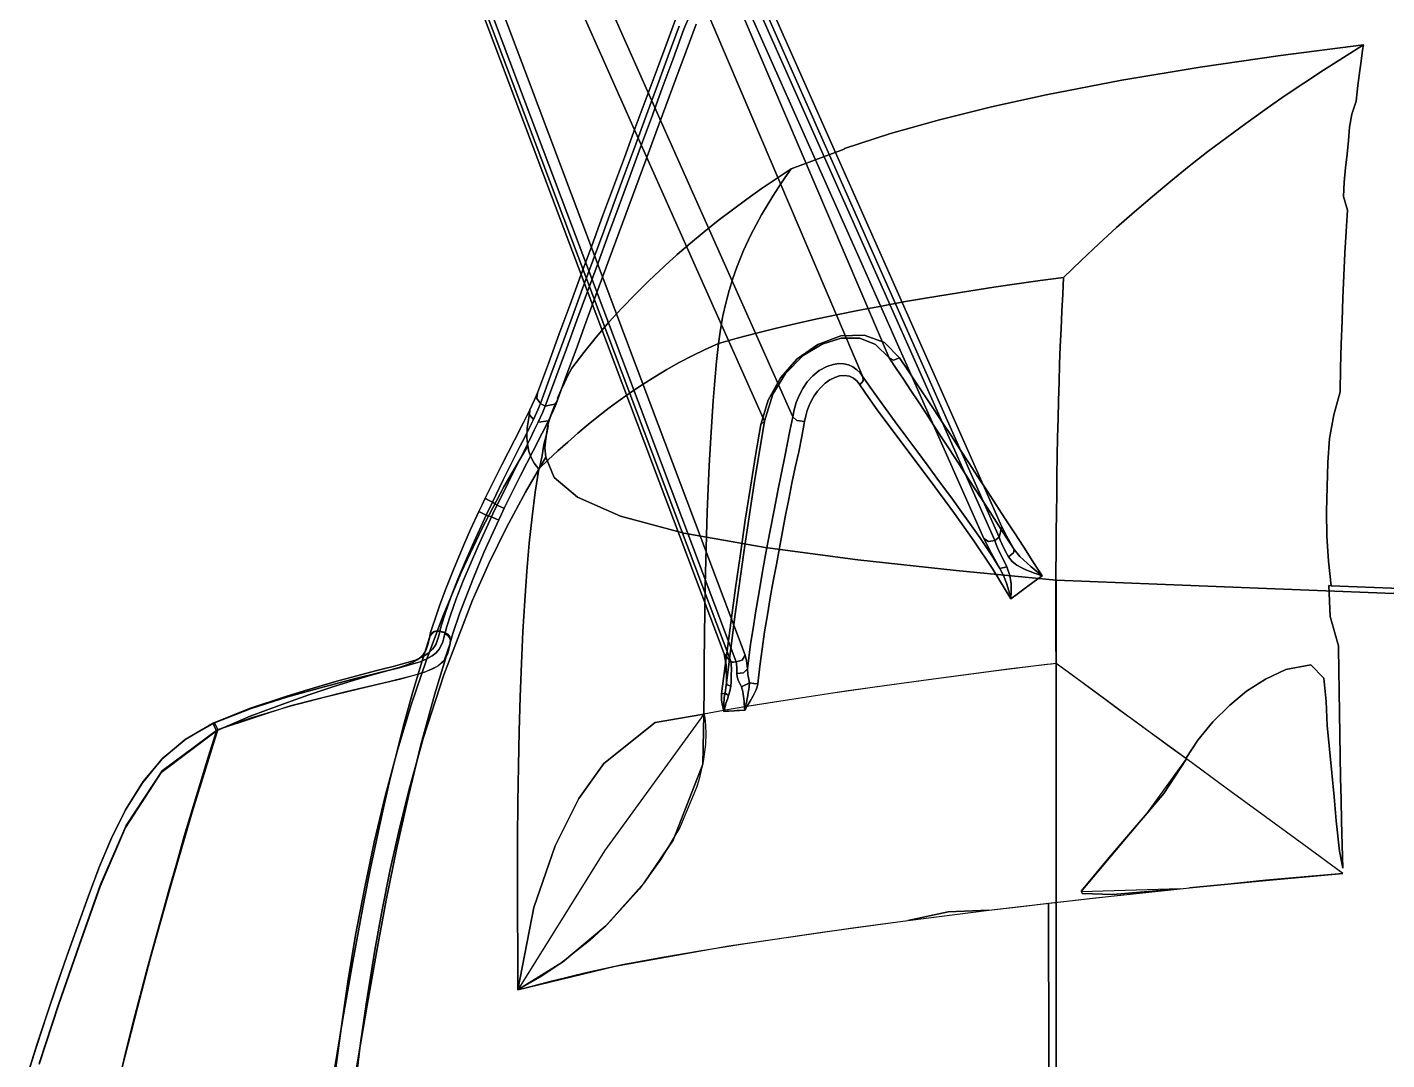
# Model space of a CAD drawing. Header units: centimetres. Extents: x -30.9 to 30.9, y -27.1 to 27.1.
# Drawn here: x -28.69 to -11.63, y 3.54 to 16.5 of the extents above; entities that cross this region are included whole.
import ezdxf

# ---------------------------------------------------------------- set-up
doc = ezdxf.new("R2010")
doc.units = ezdxf.units.CM
doc.layers.get('0').update_dxf_attribs({"true_color": 0x5890e1})

msp = doc.modelspace()

# ---------------------------------------------------------------- linework, layer by layer
at = {"color": 13, "true_color": 0xe05656}
for points in [[(-25.288, 24.691, 0), (-25.304, 24.499, 0), (-25.321, 24.308, 0), (-25.338, 24.116, 0), (-25.355, 23.925, 0), (-25.371, 23.733, 0), (-25.388, 23.542, 0), (-25.405, 23.35, 0), (-25.421, 23.159, 0), (-24.053, 19.528, 0), (-22.685, 15.898, 0), (-21.317, 12.267, 0), (-19.949, 8.636, 0), (-19.925, 8.5, 0), (-19.919, 8.274, 0), (-19.809, 9.134, 0), (-19.695, 9.967, 0), (-19.574, 10.775, 0), (-19.444, 11.558, 0), (-21.127, 15.339, 0), (-22.437, 18.285, 0), (-23.748, 21.231, 0)], [(-16.497, 10.102, 0), (-18.044, 13.586, 0), (-19.591, 17.068, 0), (-21.14, 20.55, 0), (-22.691, 24.031, 0), (-22.664, 24.175, 0), (-21.11, 20.688, 0), (-19.559, 17.202, 0), (-18.011, 13.717, 0), (-16.464, 10.233, 0)], [(-22.749, 23.993, 0), (-19.649, 17.028, 0), (-16.554, 10.06, 0), (-16.63, 10.046, 0), (-16.692, 10.087, 0), (-18.239, 13.573, 0), (-19.788, 17.058, 0), (-21.337, 20.543, 0), (-22.889, 24.026, 0), (-22.87, 24.004, 0)], [(-22.749, 23.993, 0), (-22.691, 24.031, 0), (-21.14, 20.55, 0), (-19.591, 17.068, 0), (-18.044, 13.586, 0), (-16.497, 10.102, 0), (-16.554, 10.06, 0), (-19.649, 17.028, 0)], [(-19.949, 8.636, 0), (-21.317, 12.267, 0), (-22.685, 15.898, 0), (-24.053, 19.528, 0), (-25.421, 23.159, 0), (-25.33, 23.042, 0), (-23.964, 19.415, 0), (-22.597, 15.788, 0), (-21.23, 12.16, 0), (-19.862, 8.533, 0)], [(-25.33, 23.042, 0), (-25.26, 23.033, 0), (-23.894, 19.408, 0), (-22.529, 15.784, 0), (-21.163, 12.16, 0), (-19.797, 8.536, 0), (-19.83, 8.534, 0), (-19.862, 8.533, 0), (-21.23, 12.16, 0), (-22.597, 15.788, 0), (-23.964, 19.415, 0)], [(-25.151, 23.124, 0), (-23.785, 19.498, 0), (-22.418, 15.873, 0), (-21.052, 12.248, 0), (-19.686, 8.622, 0), (-19.723, 8.557, 0), (-19.797, 8.536, 0), (-21.163, 12.16, 0), (-22.529, 15.784, 0), (-23.894, 19.408, 0), (-25.26, 23.033, 0), (-25.237, 23.033, 0)], [(-11.927, 16.281, 0), (-12.179, 16.125, 0), (-12.429, 15.966, 0), (-12.676, 15.803, 0), (-12.921, 15.638, 0), (-13.164, 15.469, 0), (-13.404, 15.297, 0), (-13.642, 15.121, 0), (-13.878, 14.942, 0), (-14.112, 14.759, 0), (-14.343, 14.572, 0), (-14.573, 14.381, 0), (-14.8, 14.187, 0), (-15.025, 13.988, 0), (-15.248, 13.784, 0), (-15.47, 13.577, 0), (-15.689, 13.364, 0), (-15.983, 13.324, 0), (-16.275, 13.282, 0), (-16.565, 13.24, 0), (-16.853, 13.196, 0), (-17.138, 13.15, 0), (-17.421, 13.103, 0), (-17.7, 13.055, 0), (-17.976, 13.004, 0), (-18.249, 12.952, 0), (-18.517, 12.899, 0), (-18.781, 12.843, 0), (-19.04, 12.785, 0), (-19.294, 12.725, 0), (-19.542, 12.664, 0), (-19.785, 12.6, 0), (-20.02, 12.534, 0), (-19.996, 12.71, 0), (-19.966, 12.879, 0), (-19.93, 13.041, 0), (-19.888, 13.198, 0), (-19.842, 13.348, 0), (-19.791, 13.493, 0), (-19.706, 13.701, 0), (-19.614, 13.899, 0), (-19.549, 14.025, 0), (-19.48, 14.148, 0), (-19.41, 14.268, 0), (-19.337, 14.385, 0), (-19.263, 14.5, 0), (-19.187, 14.613, 0), (-19.11, 14.725, 0), (-18.444, 14.975, 0), (-18.44, 14.98, 0), (-17.86, 15.168, 0), (-17.246, 15.342, 0), (-16.596, 15.504, 0), (-15.908, 15.655, 0), (-14.957, 15.839, 0), (-13.977, 16.002, 0), (-12.968, 16.149, 0)], [(-12.221, 11.927, 0), (-12.297, 11.637, 0), (-12.352, 11.342, 0), (-12.372, 11.038, 0), (-12.382, 10.733, 0), (-12.389, 10.423, 0), (-12.385, 10.114, 0), (-12.366, 9.803, 0), (-12.332, 9.492, 0), (-12.363, 9.494, 0), (-12.343, 9.108, 0), (-12.239, 8.737, 0), (-12.239, 8.706, 0), (-12.236, 8.437, 0), (-12.233, 8.167, 0), (-12.229, 7.897, 0), (-12.224, 7.626, 0), (-12.219, 7.354, 0), (-12.214, 7.082, 0), (-12.208, 6.809, 0), (-12.202, 6.535, 0), (-12.194, 6.241, 0), (-12.186, 5.946, 0), (-12.226, 6.161, 0), (-12.268, 6.542, 0), (-12.296, 6.843, 0), (-12.325, 7.142, 0), (-12.355, 7.441, 0), (-12.381, 7.74, 0), (-12.396, 8.038, 0), (-12.422, 8.334, 0), (-12.587, 8.498, 0), (-12.902, 8.44, 0), (-13.157, 8.321, 0), (-13.395, 8.167, 0), (-13.605, 7.994, 0), (-13.815, 7.784, 0), (-14.005, 7.554, 0), (-14.156, 7.323, 0), (-14.364, 7.476, 0), (-14.571, 7.627, 0), (-14.778, 7.778, 0), (-14.983, 7.928, 0), (-15.186, 8.078, 0), (-15.388, 8.226, 0), (-15.587, 8.372, 0), (-15.784, 8.518, 0), (-15.785, 8.81, 0), (-15.786, 9.1, 0), (-15.786, 9.387, 0), (-15.785, 9.672, 0), (-15.783, 9.918, 0), (-15.782, 10.163, 0), (-15.779, 10.405, 0), (-15.776, 10.646, 0), (-15.773, 10.884, 0), (-15.769, 11.121, 0), (-15.764, 11.356, 0), (-15.759, 11.589, 0), (-15.753, 11.819, 0), (-15.746, 12.048, 0), (-15.739, 12.274, 0), (-15.731, 12.498, 0), (-15.722, 12.719, 0), (-15.712, 12.938, 0), (-15.701, 13.153, 0), (-15.689, 13.364, 0), (-15.47, 13.577, 0), (-15.248, 13.784, 0), (-15.025, 13.988, 0), (-14.8, 14.187, 0), (-14.573, 14.381, 0), (-14.343, 14.572, 0), (-14.112, 14.759, 0), (-13.878, 14.942, 0), (-13.642, 15.121, 0), (-13.404, 15.297, 0), (-13.164, 15.469, 0), (-12.921, 15.638, 0), (-12.676, 15.803, 0), (-12.429, 15.966, 0), (-12.179, 16.125, 0), (-11.927, 16.281, 0), (-11.937, 16.217, 0), (-11.957, 16.08, 0), (-11.972, 15.961, 0), (-11.996, 15.771, 0), (-12.019, 15.574, 0), (-12.071, 15.411, 0), (-12.1, 15.248, 0), (-12.116, 15.082, 0), (-12.133, 14.912, 0), (-12.152, 14.738, 0), (-12.167, 14.561, 0), (-12.177, 14.381, 0), (-12.129, 14.209, 0), (-12.145, 13.94, 0), (-12.159, 13.666, 0), (-12.173, 13.389, 0), (-12.185, 13.106, 0), (-12.195, 12.819, 0), (-12.205, 12.527, 0), (-12.214, 12.23, 0)], [(-20.54, 13.649, 0), (-20.37, 13.795, 0), (-20.198, 13.937, 0), (-20.023, 14.076, 0), (-19.845, 14.212, 0), (-19.666, 14.345, 0), (-19.483, 14.474, 0), (-19.298, 14.601, 0), (-19.11, 14.725, 0), (-19.187, 14.613, 0), (-19.263, 14.5, 0), (-19.337, 14.385, 0), (-19.41, 14.268, 0), (-19.48, 14.148, 0), (-19.549, 14.025, 0), (-19.614, 13.899, 0), (-19.706, 13.701, 0), (-19.791, 13.493, 0), (-19.842, 13.348, 0), (-19.888, 13.198, 0), (-19.93, 13.041, 0), (-19.966, 12.879, 0), (-19.996, 12.71, 0), (-20.02, 12.534, 0), (-20.188, 12.458, 0), (-20.352, 12.378, 0), (-20.512, 12.294, 0), (-20.667, 12.207, 0), (-20.819, 12.116, 0), (-20.967, 12.022, 0), (-21.112, 11.926, 0), (-21.252, 11.827, 0), (-21.39, 11.725, 0), (-21.525, 11.621, 0), (-21.656, 11.516, 0), (-21.785, 11.407, 0), (-21.911, 11.297, 0), (-22.035, 11.186, 0), (-22.156, 11.072, 0), (-22.266, 10.967, 0), (-22.234, 11.127, 0), (-22.212, 11.264, 0), (-22.176, 11.409, 0), (-22.158, 11.499, 0), (-22.162, 11.513, 0), (-22.124, 11.635, 0), (-22.075, 11.763, 0), (-22.049, 11.806, 0), (-22.03, 11.853, 0), (-22.037, 11.853, 0), (-22.039, 11.849, 0), (-21.997, 11.944, 0), (-21.954, 12.038, 0), (-21.909, 12.131, 0), (-21.862, 12.223, 0), (-21.711, 12.419, 0), (-21.555, 12.613, 0), (-21.395, 12.8, 0), (-21.234, 12.977, 0), (-21.067, 13.15, 0), (-20.896, 13.319, 0), (-20.631, 13.566, 0), (-20.56, 13.63, 0)], [(-16.351, 8.448, 0), (-16.915, 8.375, 0), (-17.475, 8.3, 0), (-18.031, 8.223, 0), (-18.584, 8.143, 0), (-19.131, 8.061, 0), (-19.665, 7.975, 0), (-19.624, 8.043, 0), (-19.584, 8.112, 0), (-19.548, 8.184, 0), (-19.535, 8.222, 0), (-19.527, 8.263, 0), (-19.502, 8.481, 0), (-19.473, 8.698, 0), (-19.441, 8.913, 0), (-19.407, 9.127, 0), (-19.37, 9.339, 0), (-19.333, 9.55, 0), (-19.294, 9.759, 0), (-19.256, 9.967, 0), (-19.217, 10.173, 0), (-19.178, 10.377, 0), (-19.138, 10.579, 0), (-19.098, 10.779, 0), (-19.056, 10.977, 0), (-19.014, 11.172, 0), (-18.974, 11.365, 0), (-18.939, 11.555, 0), (-18.925, 11.624, 0), (-18.906, 11.691, 0), (-18.882, 11.756, 0), (-18.854, 11.818, 0), (-18.82, 11.878, 0), (-18.779, 11.935, 0), (-18.733, 11.987, 0), (-18.68, 12.035, 0), (-18.623, 12.076, 0), (-18.562, 12.108, 0), (-18.5, 12.128, 0), (-18.437, 12.133, 0), (-18.376, 12.122, 0), (-18.325, 12.098, 0), (-18.282, 12.06, 0), (-18.245, 12.013, 0), (-18.139, 11.857, 0), (-18.028, 11.701, 0), (-17.796, 11.385, 0), (-17.554, 11.063, 0), (-17.307, 10.733, 0), (-17.06, 10.398, 0), (-16.814, 10.056, 0), (-16.578, 9.699, 0), (-16.352, 9.329, 0), (-16.254, 9.401, 0), (-16.155, 9.473, 0), (-16.057, 9.545, 0), (-15.958, 9.617, 0), (-16.074, 9.797, 0), (-16.19, 9.976, 0), (-16.306, 10.155, 0), (-16.421, 10.333, 0), (-16.536, 10.51, 0), (-16.65, 10.686, 0), (-16.764, 10.86, 0), (-16.877, 11.034, 0), (-16.99, 11.206, 0), (-17.102, 11.377, 0), (-17.213, 11.546, 0), (-17.323, 11.713, 0), (-17.431, 11.877, 0), (-17.538, 12.039, 0), (-17.644, 12.198, 0), (-17.748, 12.353, 0), (-17.938, 12.546, 0), (-18.193, 12.639, 0), (-18.483, 12.629, 0), (-18.773, 12.522, 0), (-19.034, 12.34, 0), (-19.244, 12.103, 0), (-19.397, 11.824, 0), (-19.488, 11.516, 0), (-19.555, 11.128, 0), (-19.62, 10.728, 0), (-19.684, 10.317, 0), (-19.746, 9.895, 0), (-19.807, 9.465, 0), (-19.867, 9.028, 0), (-19.924, 8.585, 0), (-19.981, 8.137, 0), (-19.983, 8.109, 0), (-19.983, 8.083, 0), (-19.981, 8.056, 0), (-19.977, 8.03, 0), (-19.973, 8.004, 0), (-19.967, 7.978, 0), (-19.962, 7.952, 0), (-19.957, 7.926, 0), (-20.202, 7.882, 0), (-20.201, 8.211, 0), (-20.199, 8.538, 0), (-20.196, 8.861, 0), (-20.191, 9.181, 0), (-20.186, 9.498, 0), (-20.179, 9.81, 0), (-20.171, 10.117, 0), (-20.161, 10.419, 0), (-20.15, 10.715, 0), (-20.137, 11.003, 0), (-20.122, 11.283, 0), (-20.105, 11.554, 0), (-20.087, 11.815, 0), (-20.066, 12.066, 0), (-20.044, 12.306, 0), (-20.02, 12.534, 0), (-19.785, 12.6, 0), (-19.542, 12.664, 0), (-19.294, 12.725, 0), (-19.04, 12.785, 0), (-18.781, 12.843, 0), (-18.517, 12.899, 0), (-18.249, 12.952, 0), (-17.976, 13.004, 0), (-17.7, 13.055, 0), (-17.421, 13.103, 0), (-17.138, 13.15, 0), (-16.853, 13.196, 0), (-16.565, 13.24, 0), (-16.275, 13.282, 0), (-15.983, 13.324, 0), (-15.689, 13.364, 0), (-15.701, 13.153, 0), (-15.712, 12.938, 0), (-15.722, 12.719, 0), (-15.731, 12.498, 0), (-15.739, 12.274, 0), (-15.746, 12.048, 0), (-15.753, 11.819, 0), (-15.759, 11.589, 0), (-15.764, 11.356, 0), (-15.769, 11.121, 0), (-15.773, 10.884, 0), (-15.776, 10.646, 0), (-15.779, 10.405, 0), (-15.782, 10.163, 0), (-15.783, 9.918, 0), (-15.785, 9.672, 0), (-15.786, 9.387, 0), (-15.786, 9.1, 0), (-15.785, 8.81, 0), (-15.784, 8.518, 0)], [(-17.88, 12.354, 0), (-18.048, 12.523, 0), (-18.247, 12.6, 0), (-18.479, 12.602, 0), (-18.721, 12.527, 0), (-18.958, 12.381, 0), (-19.178, 12.159, 0), (-19.339, 11.896, 0), (-19.444, 11.558, 0), (-19.488, 11.516, 0), (-19.397, 11.824, 0), (-19.244, 12.103, 0), (-19.034, 12.34, 0), (-18.773, 12.522, 0), (-18.483, 12.629, 0), (-18.193, 12.639, 0), (-17.938, 12.546, 0), (-17.748, 12.353, 0), (-17.824, 12.325, 0)], [(-22.276, 10.958, 0), (-22.266, 10.967, 0), (-22.156, 11.072, 0), (-22.035, 11.186, 0), (-21.911, 11.297, 0), (-21.785, 11.407, 0), (-21.656, 11.516, 0), (-21.525, 11.621, 0), (-21.39, 11.725, 0), (-21.252, 11.827, 0), (-21.112, 11.926, 0), (-20.967, 12.022, 0), (-20.819, 12.116, 0), (-20.667, 12.207, 0), (-20.512, 12.294, 0), (-20.352, 12.378, 0), (-20.188, 12.458, 0), (-20.02, 12.534, 0), (-20.044, 12.306, 0), (-20.066, 12.066, 0), (-20.087, 11.815, 0), (-20.105, 11.554, 0), (-20.122, 11.283, 0), (-20.137, 11.003, 0), (-20.15, 10.715, 0), (-20.161, 10.419, 0), (-20.171, 10.117, 0), (-20.179, 9.81, 0), (-20.186, 9.498, 0), (-20.191, 9.181, 0), (-20.196, 8.861, 0), (-20.199, 8.538, 0), (-20.201, 8.211, 0), (-20.202, 7.882, 0), (-20.815, 7.776, 0), (-21.459, 7.259, 0), (-21.771, 6.82, 0), (-22.069, 6.229, 0), (-22.338, 5.452, 0), (-22.536, 4.418, 0), (-22.54, 4.898, 0), (-22.543, 5.375, 0), (-22.543, 5.849, 0), (-22.541, 6.316, 0), (-22.538, 6.775, 0), (-22.531, 7.227, 0), (-22.522, 7.668, 0), (-22.509, 8.098, 0), (-22.494, 8.515, 0), (-22.475, 8.917, 0), (-22.452, 9.304, 0), (-22.425, 9.675, 0), (-22.395, 10.026, 0), (-22.36, 10.358, 0), (-22.32, 10.669, 0)], [(-16.31, 9.949, 0), (-16.409, 10.104, 0), (-16.51, 10.259, 0), (-16.611, 10.416, 0), (-16.712, 10.573, 0), (-16.814, 10.73, 0), (-16.916, 10.886, 0), (-17.017, 11.042, 0), (-17.118, 11.198, 0), (-17.218, 11.351, 0), (-17.317, 11.503, 0), (-17.416, 11.653, 0), (-17.512, 11.8, 0), (-17.607, 11.944, 0), (-17.7, 12.084, 0), (-17.791, 12.221, 0), (-17.88, 12.354, 0), (-17.824, 12.325, 0), (-17.748, 12.353, 0), (-17.644, 12.198, 0), (-17.538, 12.039, 0), (-17.431, 11.877, 0), (-17.323, 11.713, 0), (-17.213, 11.546, 0), (-17.102, 11.377, 0), (-16.99, 11.206, 0), (-16.877, 11.034, 0), (-16.764, 10.86, 0), (-16.65, 10.686, 0), (-16.536, 10.51, 0), (-16.421, 10.333, 0), (-16.306, 10.155, 0), (-16.19, 9.976, 0), (-16.074, 9.797, 0), (-15.958, 9.617, 0), (-16.005, 9.654, 0), (-16.052, 9.693, 0), (-16.1, 9.733, 0), (-16.147, 9.774, 0), (-16.238, 9.859, 0)], [(-19.089, 11.612, 0), (-19.071, 11.701, 0), (-19.044, 11.792, 0), (-19.009, 11.882, 0), (-18.963, 11.97, 0), (-18.906, 12.053, 0), (-18.837, 12.128, 0), (-18.755, 12.193, 0), (-18.659, 12.245, 0), (-18.583, 12.271, 0), (-18.512, 12.282, 0), (-18.447, 12.279, 0), (-18.388, 12.265, 0), (-18.334, 12.24, 0), (-18.286, 12.205, 0), (-18.244, 12.164, 0), (-18.208, 12.116, 0), (-18.206, 12.065, 0), (-18.245, 12.013, 0), (-18.282, 12.06, 0), (-18.325, 12.098, 0), (-18.376, 12.122, 0), (-18.437, 12.133, 0), (-18.5, 12.128, 0), (-18.562, 12.108, 0), (-18.623, 12.076, 0), (-18.68, 12.035, 0), (-18.733, 11.987, 0), (-18.779, 11.935, 0), (-18.82, 11.878, 0), (-18.854, 11.818, 0), (-18.882, 11.756, 0), (-18.906, 11.691, 0), (-18.925, 11.624, 0), (-18.939, 11.555, 0), (-19.035, 11.565, 0)], [(-18.208, 12.116, 0), (-18.035, 11.869, 0), (-17.925, 11.717, 0), (-17.802, 11.55, 0), (-17.67, 11.372, 0), (-17.532, 11.186, 0), (-17.39, 10.994, 0), (-17.246, 10.799, 0), (-17.105, 10.607, 0), (-16.97, 10.422, 0), (-16.739, 10.098, 0), (-16.589, 9.873, 0), (-16.488, 9.709, 0), (-16.444, 9.62, 0), (-16.408, 9.524, 0), (-16.378, 9.427, 0), (-16.352, 9.329, 0), (-16.578, 9.699, 0), (-16.814, 10.056, 0), (-17.06, 10.398, 0), (-17.307, 10.733, 0), (-17.554, 11.063, 0), (-17.796, 11.385, 0), (-18.028, 11.701, 0), (-18.139, 11.857, 0), (-18.245, 12.013, 0), (-18.206, 12.065, 0)], [(-22.194, 11.745, 0), (-22.255, 11.782, 0), (-22.288, 11.699, 0), (-22.342, 11.58, 0), (-22.391, 11.48, 0), (-22.448, 11.366, 0), (-22.512, 11.24, 0), (-22.58, 11.106, 0), (-22.721, 10.823, 0), (-22.858, 10.542, 0), (-22.797, 10.505, 0), (-22.661, 10.786, 0), (-22.519, 11.069, 0), (-22.451, 11.204, 0), (-22.388, 11.33, 0), (-22.331, 11.444, 0), (-22.282, 11.544, 0), (-22.228, 11.662, 0)], [(-22.29, 11.915, 0), (-22.328, 11.825, 0), (-22.387, 11.7, 0), (-22.392, 11.636, 0), (-22.342, 11.58, 0), (-22.288, 11.699, 0), (-22.255, 11.782, 0), (-22.301, 11.842, 0)], [(-22.154, 11.564, 0), (-22.095, 11.69, 0), (-22.059, 11.776, 0), (-22.194, 11.745, 0), (-22.228, 11.662, 0), (-22.282, 11.544, 0)], [(-22.387, 11.7, 0), (-22.467, 11.542, 0), (-22.579, 11.322, 0), (-22.74, 11.009, 0), (-22.948, 10.59, 0), (-22.923, 10.575, 0), (-22.858, 10.542, 0), (-22.721, 10.823, 0), (-22.58, 11.106, 0), (-22.512, 11.24, 0), (-22.448, 11.366, 0), (-22.391, 11.48, 0), (-22.342, 11.58, 0), (-22.392, 11.636, 0)], [(-19.658, 8.449, 0), (-19.617, 8.757, 0), (-19.586, 8.957, 0), (-19.55, 9.179, 0), (-19.51, 9.418, 0), (-19.466, 9.67, 0), (-19.42, 9.928, 0), (-19.372, 10.188, 0), (-19.323, 10.443, 0), (-19.275, 10.686, 0), (-19.23, 10.912, 0), (-19.189, 11.116, 0), (-19.123, 11.438, 0), (-19.089, 11.612, 0), (-19.035, 11.565, 0), (-18.939, 11.555, 0), (-18.974, 11.365, 0), (-19.014, 11.172, 0), (-19.056, 10.977, 0), (-19.098, 10.779, 0), (-19.138, 10.579, 0), (-19.178, 10.377, 0), (-19.217, 10.173, 0), (-19.256, 9.967, 0), (-19.294, 9.759, 0), (-19.333, 9.55, 0), (-19.37, 9.339, 0), (-19.407, 9.127, 0), (-19.441, 8.913, 0), (-19.473, 8.698, 0), (-19.502, 8.481, 0), (-19.527, 8.263, 0), (-19.576, 8.264, 0), (-19.631, 8.274, 0), (-19.651, 8.38, 0)], [(-22.708, 10.467, 0), (-22.505, 10.877, 0), (-22.345, 11.187, 0), (-22.234, 11.406, 0), (-22.154, 11.564, 0), (-22.282, 11.544, 0), (-22.331, 11.444, 0), (-22.388, 11.33, 0), (-22.451, 11.204, 0), (-22.519, 11.069, 0), (-22.661, 10.786, 0), (-22.797, 10.505, 0), (-22.735, 10.476, 0)], [(-19.444, 11.558, 0), (-19.574, 10.775, 0), (-19.695, 9.967, 0), (-19.809, 9.134, 0), (-19.919, 8.274, 0), (-19.926, 8.214, 0), (-19.938, 8.146, 0), (-19.955, 8.14, 0), (-19.981, 8.137, 0), (-19.924, 8.585, 0), (-19.867, 9.028, 0), (-19.807, 9.465, 0), (-19.746, 9.895, 0), (-19.684, 10.317, 0), (-19.62, 10.728, 0), (-19.555, 11.128, 0), (-19.488, 11.516, 0)], [(-22.948, 10.59, 0), (-22.987, 10.508, 0), (-23.026, 10.425, 0), (-23.001, 10.41, 0), (-22.935, 10.377, 0), (-22.858, 10.542, 0), (-22.923, 10.575, 0)], [(-23.026, 10.425, 0), (-23.13, 10.2, 0), (-23.216, 10.005, 0), (-23.351, 9.684, 0), (-23.449, 9.433, 0), (-23.521, 9.24, 0), (-23.573, 9.091, 0), (-23.609, 8.98, 0), (-23.632, 8.905, 0), (-23.643, 8.861, 0), (-23.594, 8.918, 0), (-23.518, 8.924, 0), (-23.497, 9.001, 0), (-23.449, 9.145, 0), (-23.377, 9.348, 0), (-23.289, 9.574, 0), (-23.198, 9.794, 0), (-23.108, 10.003, 0), (-22.935, 10.377, 0), (-23.001, 10.41, 0)], [(-22.868, 10.356, 0), (-22.833, 10.431, 0), (-22.797, 10.504, 0), (-22.858, 10.542, 0), (-22.935, 10.377, 0)], [(-22.778, 10.319, 0), (-22.743, 10.393, 0), (-22.708, 10.467, 0), (-22.735, 10.476, 0), (-22.797, 10.505, 0), (-22.833, 10.431, 0), (-22.868, 10.356, 0), (-22.806, 10.328, 0)], [(-22.868, 10.356, 0), (-22.935, 10.377, 0), (-23.108, 10.003, 0), (-23.198, 9.794, 0), (-23.289, 9.574, 0), (-23.377, 9.348, 0), (-23.449, 9.145, 0), (-23.497, 9.001, 0), (-23.518, 8.924, 0), (-23.501, 8.919, 0), (-23.484, 8.914, 0), (-23.467, 8.908, 0), (-23.451, 8.903, 0), (-23.43, 8.979, 0), (-23.383, 9.124, 0), (-23.31, 9.327, 0), (-23.222, 9.553, 0), (-23.04, 9.982, 0)], [(-23.386, 8.777, 0), (-23.353, 8.895, 0), (-23.265, 9.152, 0), (-23.096, 9.592, 0), (-22.963, 9.908, 0), (-22.778, 10.319, 0), (-22.806, 10.328, 0), (-22.868, 10.356, 0), (-23.04, 9.982, 0), (-23.222, 9.553, 0), (-23.31, 9.327, 0), (-23.383, 9.124, 0), (-23.43, 8.979, 0), (-23.451, 8.903, 0), (-23.418, 8.885, 0), (-23.392, 8.853, 0), (-23.381, 8.815, 0)], [(-16.488, 9.709, 0), (-16.599, 9.907, 0), (-16.692, 10.087, 0), (-16.63, 10.046, 0), (-16.554, 10.06, 0), (-16.537, 10.012, 0), (-16.505, 9.939, 0), (-16.458, 9.844, 0), (-16.4, 9.731, 0)], [(-16.554, 10.06, 0), (-16.497, 10.102, 0), (-16.484, 10.064, 0), (-16.46, 10.01, 0), (-16.426, 9.94, 0), (-16.382, 9.856, 0), (-16.337, 9.798, 0), (-16.278, 9.752, 0), (-16.215, 9.716, 0), (-16.162, 9.692, 0), (-16.056, 9.649, 0), (-15.958, 9.617, 0), (-16.057, 9.545, 0), (-16.155, 9.473, 0), (-16.254, 9.401, 0), (-16.352, 9.329, 0), (-16.347, 9.42, 0), (-16.349, 9.517, 0), (-16.363, 9.621, 0), (-16.4, 9.731, 0), (-16.458, 9.844, 0), (-16.505, 9.939, 0), (-16.537, 10.012, 0)], [(-16.464, 10.233, 0), (-16.407, 10.12, 0), (-16.31, 9.949, 0), (-16.32, 9.905, 0), (-16.382, 9.856, 0), (-16.426, 9.94, 0), (-16.46, 10.01, 0), (-16.484, 10.064, 0), (-16.497, 10.102, 0)], [(-15.958, 9.617, 0), (-16.056, 9.649, 0), (-16.162, 9.692, 0), (-16.215, 9.716, 0), (-16.278, 9.752, 0), (-16.337, 9.798, 0), (-16.382, 9.856, 0), (-16.32, 9.905, 0), (-16.31, 9.949, 0), (-16.238, 9.859, 0), (-16.147, 9.774, 0), (-16.1, 9.733, 0), (-16.052, 9.693, 0), (-16.005, 9.654, 0)], [(-16.4, 9.731, 0), (-16.363, 9.621, 0), (-16.349, 9.517, 0), (-16.347, 9.42, 0), (-16.352, 9.329, 0), (-16.378, 9.427, 0), (-16.408, 9.524, 0), (-16.444, 9.62, 0), (-16.488, 9.709, 0)], [(0, 0.645, 0), (0, 2.793, 0), (0, 5.48, 0), (0, 8.162, 0), (0, 9.229, 0), (-1.599, 9.229, 0), (-3.226, 9.236, 0), (-4.927, 9.249, 0), (-6.739, 9.27, 0), (-8.757, 9.308, 0), (-10.911, 9.368, 0), (-13.247, 9.464, 0), (-15.782, 9.564, 0), (-15.782, 7.46, 0), (-15.782, 5.307, 0), (-15.782, 3.132, 0), (-15.782, 0.951, 0), (-13.869, 0.917, 0), (-11.927, 0.878, 0), (-9.963, 0.835, 0), (-7.984, 0.791, 0), (-5.995, 0.747, 0), (-3.999, 0.707, 0), (-2, 0.672, 0)], [(-26.301, 7.68, 0), (-26.319, 7.671, 0), (-26.348, 7.735, 0), (-26.361, 7.766, 0), (-25.907, 7.95, 0), (-25.45, 8.101, 0), (-25.22, 8.173, 0), (-24.81, 8.293, 0), (-24.623, 8.344, 0), (-24.325, 8.423, 0), (-24.205, 8.454, 0), (-24.101, 8.48, 0), (-24.013, 8.504, 0), (-23.939, 8.524, 0), (-23.824, 8.56, 0), (-23.742, 8.596, 0), (-23.678, 8.634, 0), (-23.651, 8.654, 0), (-23.628, 8.675, 0), (-23.608, 8.696, 0), (-23.591, 8.719, 0), (-23.577, 8.742, 0), (-23.564, 8.765, 0), (-23.554, 8.789, 0), (-23.545, 8.814, 0), (-23.53, 8.865, 0), (-23.518, 8.919, 0), (-23.556, 8.924, 0), (-23.595, 8.913, 0), (-23.626, 8.888, 0), (-23.644, 8.855, 0), (-23.652, 8.818, 0), (-23.659, 8.783, 0), (-23.668, 8.749, 0), (-23.678, 8.717, 0), (-23.69, 8.687, 0), (-23.705, 8.658, 0), (-23.723, 8.632, 0), (-23.746, 8.607, 0), (-23.768, 8.587, 0), (-23.793, 8.567, 0), (-23.823, 8.549, 0), (-23.859, 8.53, 0), (-23.902, 8.512, 0), (-23.953, 8.492, 0), (-24.014, 8.472, 0), (-24.085, 8.451, 0), (-24.212, 8.416, 0), (-24.377, 8.371, 0), (-24.59, 8.309, 0), (-24.86, 8.224, 0), (-25.16, 8.122, 0), (-25.487, 8.004, 0), (-25.895, 7.854, 0)], [(-23.547, 8.482, 0), (-23.459, 8.563, 0), (-23.388, 8.766, 0), (-23.384, 8.803, 0), (-23.395, 8.842, 0), (-23.42, 8.874, 0), (-23.453, 8.891, 0), (-23.465, 8.839, 0), (-23.479, 8.789, 0), (-23.499, 8.741, 0), (-23.527, 8.695, 0), (-23.564, 8.652, 0), (-23.614, 8.612, 0), (-23.68, 8.574, 0), (-23.762, 8.539, 0), (-23.879, 8.502, 0), (-24.044, 8.459, 0), (-24.271, 8.402, 0), (-24.573, 8.327, 0), (-24.968, 8.225, 0), (-25.423, 8.097, 0), (-25.885, 7.952, 0), (-26.343, 7.773, 0), (-26.302, 7.686, 0), (-25.877, 7.84, 0), (-25.401, 7.982, 0), (-24.946, 8.099, 0), (-24.55, 8.195, 0), (-24.235, 8.268, 0), (-24.003, 8.323, 0), (-23.708, 8.407, 0)], [(-23.644, 8.857, 0), (-23.644, 8.855, 0), (-23.626, 8.888, 0), (-23.595, 8.913, 0), (-23.556, 8.924, 0), (-23.518, 8.919, 0), (-23.518, 8.921, 0), (-23.555, 8.925, 0), (-23.594, 8.915, 0), (-23.626, 8.89, 0)], [(-23.643, 8.861, 0), (-23.644, 8.857, 0), (-23.626, 8.89, 0), (-23.594, 8.915, 0), (-23.555, 8.925, 0), (-23.518, 8.921, 0), (-23.518, 8.923, 0), (-23.518, 8.924, 0), (-23.594, 8.918, 0)], [(-23.451, 8.903, 0), (-23.467, 8.908, 0), (-23.484, 8.914, 0), (-23.501, 8.919, 0), (-23.518, 8.924, 0), (-23.518, 8.923, 0), (-23.518, 8.921, 0), (-23.501, 8.915, 0), (-23.485, 8.91, 0), (-23.468, 8.905, 0), (-23.451, 8.899, 0), (-23.451, 8.901, 0)], [(-23.388, 8.766, 0), (-23.388, 8.77, 0), (-23.387, 8.774, 0), (-23.382, 8.811, 0), (-23.393, 8.85, 0), (-23.418, 8.881, 0), (-23.451, 8.899, 0), (-23.452, 8.895, 0), (-23.453, 8.891, 0), (-23.42, 8.874, 0), (-23.395, 8.842, 0), (-23.384, 8.803, 0)], [(-23.387, 8.774, 0), (-23.386, 8.777, 0), (-23.381, 8.815, 0), (-23.392, 8.853, 0), (-23.418, 8.885, 0), (-23.451, 8.903, 0), (-23.451, 8.901, 0), (-23.451, 8.899, 0), (-23.418, 8.881, 0), (-23.393, 8.85, 0), (-23.382, 8.811, 0)], [(-19.784, 7.925, 0), (-19.827, 7.922, 0), (-19.869, 7.92, 0), (-19.912, 7.917, 0), (-19.953, 7.915, 0), (-19.951, 7.921, 0), (-19.95, 7.927, 0), (-19.936, 7.977, 0), (-19.923, 8.025, 0), (-19.909, 8.07, 0), (-19.894, 8.114, 0), (-19.876, 8.169, 0), (-19.866, 8.23, 0), (-19.863, 8.287, 0), (-19.86, 8.339, 0), (-19.859, 8.385, 0), (-19.858, 8.426, 0), (-19.858, 8.461, 0), (-19.859, 8.49, 0), (-19.86, 8.514, 0), (-19.862, 8.533, 0), (-19.83, 8.534, 0), (-19.797, 8.536, 0), (-19.794, 8.512, 0), (-19.793, 8.497, 0), (-19.792, 8.479, 0), (-19.792, 8.46, 0), (-19.792, 8.439, 0), (-19.792, 8.415, 0), (-19.792, 8.39, 0), (-19.787, 8.351, 0), (-19.773, 8.309, 0), (-19.754, 8.266, 0), (-19.732, 8.224, 0), (-19.721, 8.196, 0), (-19.714, 8.165, 0), (-19.71, 8.133, 0), (-19.705, 8.102, 0), (-19.702, 8.071, 0), (-19.699, 8.04, 0), (-19.697, 8.01, 0), (-19.695, 7.981, 0), (-19.693, 7.955, 0), (-19.691, 7.93, 0), (-19.743, 7.927, 0)], [(-19.919, 8.274, 0), (-19.925, 8.5, 0), (-19.949, 8.636, 0), (-19.862, 8.533, 0), (-19.86, 8.514, 0), (-19.859, 8.49, 0), (-19.858, 8.461, 0), (-19.858, 8.426, 0), (-19.859, 8.385, 0), (-19.86, 8.339, 0), (-19.863, 8.287, 0), (-19.866, 8.23, 0), (-19.91, 8.249, 0)], [(-19.686, 8.622, 0), (-19.668, 8.55, 0), (-19.658, 8.449, 0), (-19.707, 8.398, 0), (-19.792, 8.39, 0), (-19.792, 8.415, 0), (-19.792, 8.439, 0), (-19.792, 8.46, 0), (-19.792, 8.479, 0), (-19.793, 8.497, 0), (-19.794, 8.512, 0), (-19.797, 8.536, 0), (-19.723, 8.557, 0)], [(-21.314, 4.718, 0), (-19.89, 4.971, 0), (-18.335, 5.196, 0), (-17.646, 5.288, 0), (-17.137, 5.399, 0), (-16.628, 5.418, 0), (-15.327, 5.57, 0), (-14.227, 5.687, 0), (-14.63, 5.653, 0), (-15.07, 5.618, 0), (-15.456, 5.629, 0), (-15.466, 5.664, 0), (-15.117, 6.08, 0), (-14.872, 6.369, 0), (-14.64, 6.637, 0), (-14.432, 6.885, 0), (-14.149, 7.319, 0), (-14.789, 7.786, 0), (-15.274, 8.142, 0), (-15.784, 8.518, 0), (-15.844, 8.51, 0), (-15.902, 8.503, 0), (-16.563, 8.421, 0), (-17.449, 8.304, 0), (-18.423, 8.167, 0), (-19.346, 8.027, 0), (-19.665, 7.975, 0), (-19.691, 7.93, 0), (-19.823, 7.923, 0), (-19.953, 7.915, 0), (-19.957, 7.926, 0), (-20.202, 7.882, 0), (-20.216, 7.251, 0), (-20.589, 6.3, 0), (-20.953, 5.761, 0), (-21.432, 5.225, 0), (-21.979, 4.765, 0), (-22.536, 4.418, 0)], [(-19.732, 8.224, 0), (-19.754, 8.266, 0), (-19.773, 8.309, 0), (-19.787, 8.351, 0), (-19.792, 8.39, 0), (-19.707, 8.398, 0), (-19.658, 8.449, 0), (-19.651, 8.38, 0), (-19.631, 8.274, 0), (-19.654, 8.261, 0), (-19.68, 8.247, 0), (-19.707, 8.234, 0)], [(-19.866, 8.23, 0), (-19.876, 8.169, 0), (-19.894, 8.114, 0), (-19.938, 8.146, 0), (-19.926, 8.214, 0), (-19.919, 8.274, 0), (-19.91, 8.249, 0)], [(-19.695, 7.981, 0), (-19.697, 8.01, 0), (-19.699, 8.04, 0), (-19.702, 8.071, 0), (-19.705, 8.102, 0), (-19.71, 8.133, 0), (-19.714, 8.165, 0), (-19.721, 8.196, 0), (-19.732, 8.224, 0), (-19.707, 8.234, 0), (-19.68, 8.247, 0), (-19.654, 8.261, 0), (-19.631, 8.274, 0), (-19.636, 8.225, 0), (-19.64, 8.192, 0), (-19.646, 8.154, 0), (-19.653, 8.113, 0), (-19.661, 8.071, 0), (-19.67, 8.027, 0), (-19.68, 7.984, 0)], [(-19.527, 8.263, 0), (-19.535, 8.222, 0), (-19.548, 8.184, 0), (-19.584, 8.112, 0), (-19.624, 8.043, 0), (-19.665, 7.975, 0), (-19.68, 7.984, 0), (-19.67, 8.027, 0), (-19.661, 8.071, 0), (-19.653, 8.113, 0), (-19.646, 8.154, 0), (-19.64, 8.192, 0), (-19.636, 8.225, 0), (-19.631, 8.274, 0), (-19.576, 8.264, 0)], [(-19.957, 7.926, 0), (-19.962, 7.952, 0), (-19.967, 7.978, 0), (-19.973, 8.004, 0), (-19.977, 8.03, 0), (-19.981, 8.056, 0), (-19.983, 8.083, 0), (-19.983, 8.109, 0), (-19.981, 8.137, 0), (-19.955, 8.14, 0), (-19.938, 8.146, 0), (-19.943, 8.115, 0), (-19.947, 8.086, 0), (-19.95, 8.058, 0), (-19.951, 8.03, 0), (-19.952, 8.004, 0), (-19.953, 7.978, 0), (-19.953, 7.953, 0), (-19.953, 7.929, 0), (-19.953, 7.928, 0)], [(-19.894, 8.114, 0), (-19.909, 8.07, 0), (-19.923, 8.025, 0), (-19.936, 7.977, 0), (-19.95, 7.927, 0), (-19.953, 7.928, 0), (-19.953, 7.929, 0), (-19.953, 7.953, 0), (-19.953, 7.978, 0), (-19.952, 8.004, 0), (-19.951, 8.03, 0), (-19.95, 8.058, 0), (-19.947, 8.086, 0), (-19.943, 8.115, 0), (-19.938, 8.146, 0)], [(-22.536, 4.418, 0), (-22.338, 5.452, 0), (-22.069, 6.229, 0), (-21.771, 6.82, 0), (-21.459, 7.259, 0), (-20.815, 7.776, 0), (-20.202, 7.882, 0), (-20.197, 7.855, 0), (-20.193, 7.832, 0), (-20.188, 7.794, 0), (-20.182, 7.734, 0), (-20.178, 7.642, 0), (-20.183, 7.501, 0), (-20.211, 7.286, 0), (-20.267, 7.051, 0), (-20.296, 6.958, 0), (-20.506, 6.459, 0), (-20.746, 6.05, 0), (-21.01, 5.688, 0), (-21.423, 5.234, 0), (-21.634, 5.041, 0), (-22.024, 4.733, 0), (-22.258, 4.578, 0)], [(-22.536, 4.418, 0), (-21.979, 4.765, 0), (-21.432, 5.225, 0), (-20.953, 5.761, 0), (-20.589, 6.3, 0), (-20.216, 7.251, 0), (-20.202, 7.882, 0), (-21.449, 6.163, 0)], [(-19.957, 7.926, 0), (-19.953, 7.915, 0), (-19.823, 7.923, 0), (-19.691, 7.93, 0), (-19.665, 7.975, 0)], [(-19.957, 7.926, 0), (-19.953, 7.928, 0), (-19.953, 7.925, 0), (-19.953, 7.921, 0), (-19.953, 7.918, 0), (-19.953, 7.915, 0), (-19.955, 7.92, 0)], [(-19.95, 7.927, 0), (-19.951, 7.921, 0), (-19.953, 7.915, 0), (-19.953, 7.918, 0), (-19.953, 7.921, 0), (-19.953, 7.925, 0), (-19.953, 7.928, 0)], [(-19.691, 7.93, 0), (-19.693, 7.955, 0), (-19.695, 7.981, 0), (-19.68, 7.984, 0), (-19.683, 7.97, 0), (-19.686, 7.957, 0), (-19.688, 7.943, 0)], [(-19.68, 7.984, 0), (-19.665, 7.975, 0), (-19.678, 7.953, 0), (-19.691, 7.93, 0), (-19.688, 7.943, 0), (-19.686, 7.957, 0), (-19.683, 7.97, 0)], [(-12.676, 6.241, 0), (-13.155, 6.592, 0), (-13.648, 6.952, 0), (-14.149, 7.319, 0), (-14.432, 6.885, 0), (-14.64, 6.637, 0), (-14.872, 6.369, 0), (-15.117, 6.08, 0), (-15.466, 5.664, 0), (-15.456, 5.629, 0), (-15.07, 5.618, 0), (-14.63, 5.653, 0), (-14.227, 5.687, 0), (-14.108, 5.7, 0), (-13.63, 5.748, 0), (-13.151, 5.795, 0), (-12.669, 5.839, 0), (-12.185, 5.882, 0)], [(-12.185, 5.882, 0), (-12.669, 5.839, 0), (-13.151, 5.795, 0), (-13.63, 5.748, 0), (-14.108, 5.7, 0), (-13.151, 5.794, 0)], [(-16.628, 5.418, 0), (-17.137, 5.399, 0), (-17.646, 5.288, 0)]]:
    msp.add_polyline3d(points, close=True, dxfattribs=at)
for points in [[(-21.877, 17.877, 0), (-20.483, 14.745, 0), (-19.089, 11.612, 0), (-19.123, 11.438, 0), (-19.189, 11.116, 0), (-19.23, 10.912, 0), (-19.275, 10.686, 0), (-19.323, 10.443, 0), (-19.372, 10.188, 0), (-19.42, 9.928, 0), (-19.466, 9.67, 0), (-19.51, 9.418, 0), (-19.55, 9.179, 0), (-19.586, 8.957, 0), (-19.617, 8.757, 0), (-19.658, 8.449, 0), (-19.668, 8.55, 0), (-19.686, 8.622, 0), (-21.052, 12.248, 0), (-22.418, 15.873, 0), (-23.785, 19.498, 0)], [(-22.437, 18.285, 0), (-21.127, 15.339, 0), (-19.444, 11.558, 0), (-19.339, 11.896, 0), (-19.178, 12.159, 0), (-18.958, 12.381, 0), (-18.721, 12.527, 0), (-18.479, 12.602, 0), (-18.247, 12.6, 0), (-18.048, 12.523, 0), (-17.88, 12.354, 0), (-20.664, 18.88, 0)], [(-20.664, 18.88, 0), (-17.88, 12.354, 0), (-17.791, 12.221, 0), (-17.7, 12.084, 0), (-17.607, 11.944, 0), (-17.512, 11.8, 0), (-17.416, 11.653, 0), (-17.317, 11.503, 0), (-17.218, 11.351, 0), (-17.118, 11.198, 0), (-17.017, 11.042, 0), (-16.916, 10.886, 0), (-16.814, 10.73, 0), (-16.712, 10.573, 0), (-16.611, 10.416, 0), (-16.51, 10.259, 0), (-16.409, 10.104, 0), (-16.31, 9.949, 0), (-16.407, 10.12, 0), (-16.464, 10.233, 0), (-18.011, 13.717, 0), (-19.559, 17.202, 0)], [(-20.996, 18.652, 0), (-19.602, 15.384, 0), (-18.208, 12.116, 0), (-18.244, 12.164, 0), (-18.286, 12.205, 0), (-18.334, 12.24, 0), (-18.388, 12.265, 0), (-18.447, 12.279, 0), (-18.512, 12.282, 0), (-18.583, 12.271, 0), (-18.659, 12.245, 0), (-18.755, 12.193, 0), (-18.837, 12.128, 0), (-18.906, 12.053, 0), (-18.963, 11.97, 0), (-19.009, 11.882, 0), (-19.044, 11.792, 0), (-19.071, 11.701, 0), (-19.089, 11.612, 0), (-20.483, 14.745, 0), (-21.877, 17.877, 0)], [(-19.788, 17.058, 0), (-18.239, 13.573, 0), (-16.692, 10.087, 0), (-16.599, 9.907, 0), (-16.488, 9.709, 0), (-16.589, 9.873, 0), (-16.739, 10.098, 0), (-16.97, 10.422, 0), (-17.105, 10.607, 0), (-17.246, 10.799, 0), (-17.39, 10.994, 0), (-17.532, 11.186, 0), (-17.67, 11.372, 0), (-17.802, 11.55, 0), (-17.925, 11.717, 0), (-18.035, 11.869, 0), (-18.208, 12.116, 0), (-19.602, 15.384, 0), (-20.996, 18.652, 0)], [(-20.514, 16.516, 0), (-20.65, 16.146, 0), (-20.786, 15.776, 0), (-20.923, 15.406, 0), (-21.059, 15.036, 0), (-21.195, 14.666, 0), (-21.328, 14.305, 0), (-21.46, 13.944, 0), (-21.593, 13.583, 0), (-21.725, 13.223, 0), (-21.858, 12.863, 0), (-21.99, 12.502, 0), (-22.122, 12.142, 0), (-22.255, 11.782, 0), (-22.194, 11.745, 0), (-22.062, 12.105, 0), (-21.929, 12.466, 0), (-21.797, 12.826, 0), (-21.665, 13.187, 0), (-21.532, 13.547, 0), (-21.399, 13.908, 0), (-21.267, 14.268, 0), (-21.134, 14.629, 0), (-20.998, 14.999, 0), (-20.862, 15.368, 0), (-20.726, 15.738, 0), (-20.59, 16.108, 0), (-20.454, 16.478, 0), (-20.267, 16.919, 0)], [(-20.267, 16.919, 0), (-20.454, 16.478, 0), (-20.59, 16.108, 0), (-20.726, 15.738, 0), (-20.862, 15.368, 0), (-20.998, 14.999, 0), (-21.134, 14.629, 0), (-21.267, 14.268, 0), (-21.399, 13.908, 0), (-21.532, 13.547, 0), (-21.665, 13.187, 0), (-21.797, 12.826, 0), (-21.929, 12.466, 0), (-22.062, 12.105, 0), (-22.194, 11.745, 0), (-22.059, 11.776, 0), (-21.934, 12.117, 0), (-21.808, 12.458, 0), (-21.683, 12.799, 0), (-21.558, 13.139, 0), (-21.432, 13.479, 0), (-21.307, 13.818, 0), (-21.182, 14.158, 0), (-21.057, 14.497, 0), (-20.932, 14.837, 0), (-20.806, 15.177, 0), (-20.681, 15.517, 0), (-20.555, 15.856, 0), (-20.426, 16.203, 0), (-20.301, 16.543, 0)], [(-11.466, 9.456, 0), (-12.332, 9.492, 0), (-12.366, 9.803, 0), (-12.385, 10.114, 0), (-12.389, 10.423, 0), (-12.382, 10.733, 0), (-12.372, 11.038, 0), (-12.352, 11.342, 0), (-12.297, 11.637, 0), (-12.221, 11.927, 0), (-12.214, 12.23, 0), (-12.205, 12.527, 0), (-12.195, 12.819, 0), (-12.185, 13.106, 0), (-12.173, 13.389, 0), (-12.159, 13.666, 0), (-12.145, 13.94, 0), (-12.129, 14.209, 0), (-12.177, 14.381, 0), (-12.167, 14.561, 0), (-12.152, 14.738, 0), (-12.133, 14.912, 0), (-12.116, 15.082, 0), (-12.1, 15.248, 0), (-12.071, 15.411, 0), (-12.019, 15.574, 0), (-11.996, 15.771, 0), (-11.972, 15.961, 0), (-11.957, 16.08, 0), (-11.937, 16.217, 0), (-11.927, 16.281, 0), (-12.968, 16.149, 0), (-13.977, 16.002, 0), (-14.957, 15.839, 0), (-15.908, 15.655, 0), (-16.596, 15.504, 0), (-17.246, 15.342, 0), (-17.86, 15.168, 0), (-18.44, 14.98, 0), (-18.444, 14.975, 0), (-19.11, 14.725, 0), (-19.298, 14.601, 0), (-19.483, 14.474, 0), (-19.666, 14.345, 0), (-19.845, 14.212, 0), (-20.023, 14.076, 0), (-20.198, 13.937, 0), (-20.37, 13.795, 0), (-20.54, 13.649, 0), (-20.56, 13.63, 0), (-20.631, 13.566, 0), (-20.896, 13.319, 0), (-21.067, 13.15, 0), (-21.234, 12.977, 0), (-21.395, 12.8, 0), (-21.555, 12.613, 0), (-21.711, 12.419, 0), (-21.862, 12.223, 0), (-21.909, 12.131, 0), (-21.954, 12.038, 0), (-21.997, 11.944, 0), (-22.039, 11.849, 0), (-22.037, 11.853, 0), (-22.03, 11.853, 0), (-22.049, 11.806, 0), (-22.075, 11.763, 0), (-22.124, 11.635, 0), (-22.162, 11.513, 0), (-22.158, 11.499, 0), (-22.176, 11.409, 0), (-22.212, 11.264, 0), (-22.234, 11.127, 0), (-22.266, 10.967, 0), (-22.276, 10.958, 0), (-22.332, 11.031, 0), (-22.372, 11.104, 0), (-22.398, 11.177, 0), (-22.411, 11.25, 0), (-22.425, 11.349, 0), (-22.419, 11.475, 0), (-22.402, 11.601, 0), (-22.387, 11.7, 0), (-22.328, 11.825, 0), (-22.29, 11.915, 0), (-22.155, 12.284, 0), (-22.019, 12.653, 0), (-21.883, 13.022, 0), (-21.747, 13.391, 0), (-21.611, 13.76, 0), (-21.475, 14.13, 0), (-21.338, 14.499, 0), (-21.201, 14.869, 0), (-21.065, 15.239, 0), (-20.928, 15.609, 0), (-20.79, 15.979, 0), (-20.653, 16.349, 0), (-20.514, 16.725, 0)], [(-20.514, 16.725, 0), (-20.653, 16.349, 0), (-20.79, 15.979, 0), (-20.928, 15.609, 0), (-21.065, 15.239, 0), (-21.201, 14.869, 0), (-21.338, 14.499, 0), (-21.475, 14.13, 0), (-21.611, 13.76, 0), (-21.747, 13.391, 0), (-21.883, 13.022, 0), (-22.019, 12.653, 0), (-22.155, 12.284, 0), (-22.29, 11.915, 0), (-22.301, 11.842, 0), (-22.255, 11.782, 0), (-22.122, 12.142, 0), (-21.99, 12.502, 0), (-21.858, 12.863, 0), (-21.725, 13.223, 0), (-21.593, 13.583, 0), (-21.46, 13.944, 0), (-21.328, 14.305, 0), (-21.195, 14.666, 0), (-21.059, 15.036, 0), (-20.923, 15.406, 0), (-20.786, 15.776, 0), (-20.65, 16.146, 0), (-20.514, 16.516, 0)], [(-20.301, 16.543, 0), (-20.426, 16.203, 0), (-20.555, 15.856, 0), (-20.681, 15.517, 0), (-20.806, 15.177, 0), (-20.932, 14.837, 0), (-21.057, 14.497, 0), (-21.182, 14.158, 0), (-21.307, 13.818, 0), (-21.432, 13.479, 0), (-21.558, 13.139, 0), (-21.683, 12.799, 0), (-21.808, 12.458, 0), (-21.934, 12.117, 0), (-22.059, 11.776, 0), (-22.095, 11.69, 0), (-22.154, 11.564, 0), (-22.171, 11.451, 0), (-22.186, 11.338, 0), (-22.199, 11.224, 0), (-22.185, 11.106, 0), (-22.084, 10.853, 0), (-21.788, 10.606, 0), (-21.249, 10.368, 0), (-20.454, 10.153, 0), (-19.436, 9.972, 0), (-18.272, 9.818, 0), (-17.036, 9.684, 0), (-15.782, 9.564, 0), (-13.247, 9.464, 0), (-10.911, 9.368, 0)], [(-24.868, 3.242, 0), (-24.805, 3.625, 0), (-24.741, 4.009, 0), (-24.675, 4.393, 0), (-24.608, 4.777, 0), (-24.538, 5.161, 0), (-24.466, 5.544, 0), (-24.39, 5.926, 0), (-24.313, 6.297, 0), (-24.232, 6.667, 0), (-24.147, 7.036, 0), (-24.058, 7.403, 0), (-23.963, 7.769, 0), (-23.863, 8.133, 0), (-23.757, 8.495, 0), (-23.644, 8.855, 0), (-23.644, 8.857, 0), (-23.643, 8.861, 0), (-23.632, 8.905, 0), (-23.609, 8.98, 0), (-23.573, 9.091, 0), (-23.521, 9.24, 0), (-23.449, 9.433, 0), (-23.351, 9.684, 0), (-23.216, 10.005, 0), (-23.13, 10.2, 0), (-23.026, 10.425, 0), (-22.987, 10.508, 0), (-22.948, 10.59, 0), (-22.74, 11.009, 0), (-22.579, 11.322, 0), (-22.467, 11.542, 0), (-22.387, 11.7, 0), (-22.402, 11.601, 0), (-22.419, 11.475, 0), (-22.425, 11.349, 0), (-22.411, 11.25, 0), (-22.713, 10.733, 0), (-22.99, 10.205, 0), (-23.243, 9.666, 0), (-23.474, 9.118, 0), (-23.684, 8.561, 0), (-23.875, 7.997, 0), (-24.046, 7.427, 0), (-24.201, 6.851, 0), (-24.339, 6.272, 0), (-24.463, 5.689, 0), (-24.573, 5.104, 0), (-24.671, 4.519, 0), (-24.757, 3.933, 0), (-24.834, 3.35, 0)], [(-24.623, 2.852, 0), (-24.515, 3.72, 0), (-24.442, 4.239, 0), (-24.333, 4.917, 0), (-24.24, 5.426, 0), (-24.139, 5.93, 0), (-24.027, 6.43, 0), (-23.905, 6.924, 0), (-23.724, 7.573, 0), (-23.466, 8.374, 0), (-23.105, 9.311, 0), (-22.901, 9.77, 0), (-22.68, 10.223, 0), (-22.442, 10.668, 0), (-22.185, 11.106, 0), (-22.199, 11.224, 0), (-22.186, 11.338, 0), (-22.171, 11.451, 0), (-22.154, 11.564, 0), (-22.234, 11.406, 0), (-22.345, 11.187, 0), (-22.505, 10.877, 0), (-22.708, 10.467, 0), (-22.743, 10.393, 0), (-22.778, 10.319, 0), (-22.963, 9.908, 0), (-23.096, 9.592, 0), (-23.265, 9.152, 0), (-23.353, 8.895, 0), (-23.386, 8.777, 0), (-23.387, 8.774, 0), (-23.388, 8.77, 0), (-23.388, 8.766, 0), (-23.58, 8.135, 0), (-23.754, 7.496, 0), (-23.912, 6.851, 0), (-24.057, 6.201, 0), (-24.189, 5.546, 0), (-24.313, 4.887, 0), (-24.43, 4.226, 0), (-24.542, 3.564, 0), (-24.664, 2.815, 0)], [(-24.834, 3.35, 0), (-24.757, 3.933, 0), (-24.671, 4.519, 0), (-24.573, 5.104, 0), (-24.463, 5.689, 0), (-24.339, 6.272, 0), (-24.201, 6.851, 0), (-24.046, 7.427, 0), (-23.875, 7.997, 0), (-23.684, 8.561, 0), (-23.474, 9.118, 0), (-23.243, 9.666, 0), (-22.99, 10.205, 0), (-22.713, 10.733, 0), (-22.411, 11.25, 0), (-22.398, 11.177, 0), (-22.372, 11.104, 0), (-22.332, 11.031, 0), (-22.276, 10.958, 0), (-22.32, 10.669, 0), (-22.36, 10.358, 0), (-22.395, 10.026, 0), (-22.425, 9.675, 0), (-22.452, 9.304, 0), (-22.475, 8.917, 0), (-22.494, 8.515, 0), (-22.509, 8.098, 0), (-22.522, 7.668, 0), (-22.531, 7.227, 0), (-22.538, 6.775, 0), (-22.541, 6.316, 0), (-22.543, 5.849, 0), (-22.543, 5.375, 0), (-22.54, 4.898, 0), (-22.536, 4.418, 0), (-22.113, 4.534, 0), (-21.669, 4.641, 0), (-21.206, 4.74, 0), (-20.727, 4.831, 0), (-20.235, 4.915, 0), (-19.734, 4.995, 0), (-19.228, 5.07, 0), (-18.718, 5.143, 0), (-18.628, 5.156, 0), (-18.137, 5.223, 0), (-17.646, 5.288, 0), (-17.146, 5.398, 0), (-16.628, 5.418, 0), (-16.254, 5.463, 0), (-15.879, 5.508, 0), (-15.879, 5.337, 0), (-15.878, 4.791, 0), (-15.876, 4.244, 0), (-15.875, 3.696, 0), (-15.874, 3.149, 0)], [(-15.782, 3.132, 0), (-15.782, 5.307, 0), (-15.782, 7.46, 0), (-15.782, 9.564, 0), (-17.036, 9.684, 0), (-18.272, 9.818, 0), (-19.436, 9.972, 0), (-20.454, 10.153, 0), (-21.249, 10.368, 0), (-21.788, 10.606, 0), (-22.084, 10.853, 0), (-22.185, 11.106, 0), (-22.442, 10.668, 0), (-22.68, 10.223, 0), (-22.901, 9.77, 0), (-23.105, 9.311, 0), (-23.466, 8.374, 0), (-23.724, 7.573, 0), (-23.905, 6.924, 0), (-24.027, 6.43, 0), (-24.139, 5.93, 0), (-24.24, 5.426, 0), (-24.333, 4.917, 0), (-24.442, 4.239, 0), (-24.515, 3.72, 0), (-24.623, 2.852, 0)], [(-15.874, 3.149, 0), (-15.875, 3.696, 0), (-15.876, 4.244, 0), (-15.878, 4.791, 0), (-15.879, 5.337, 0), (-15.879, 5.508, 0), (-15.056, 5.6, 0), (-14.227, 5.687, 0), (-15.471, 5.649, 0), (-14.65, 6.627, 0), (-14.149, 7.319, 0), (-14.156, 7.323, 0), (-14.005, 7.554, 0), (-13.815, 7.784, 0), (-13.605, 7.994, 0), (-13.395, 8.167, 0), (-13.157, 8.321, 0), (-12.902, 8.44, 0), (-12.587, 8.498, 0), (-12.422, 8.334, 0), (-12.396, 8.038, 0), (-12.381, 7.74, 0), (-12.355, 7.441, 0), (-12.325, 7.142, 0), (-12.296, 6.843, 0), (-12.268, 6.542, 0), (-12.226, 6.161, 0), (-12.186, 5.946, 0), (-12.194, 6.241, 0), (-12.202, 6.535, 0), (-12.208, 6.809, 0), (-12.214, 7.082, 0), (-12.219, 7.354, 0), (-12.224, 7.626, 0), (-12.229, 7.897, 0), (-12.233, 8.167, 0), (-12.236, 8.437, 0), (-12.239, 8.706, 0), (-12.239, 8.737, 0), (-12.343, 9.108, 0), (-12.363, 9.494, 0), (-12.332, 9.492, 0), (-11.466, 9.456, 0)], [(-28.692, 3.353, 0), (-28.572, 3.73, 0), (-28.449, 4.105, 0), (-28.323, 4.48, 0), (-28.194, 4.853, 0), (-28.061, 5.226, 0), (-27.927, 5.599, 0), (-27.788, 5.97, 0), (-27.633, 6.335, 0), (-27.454, 6.692, 0), (-27.24, 7.033, 0), (-26.994, 7.326, 0), (-26.7, 7.572, 0), (-26.343, 7.773, 0), (-25.885, 7.952, 0), (-25.423, 8.097, 0), (-24.968, 8.225, 0), (-24.573, 8.327, 0), (-24.271, 8.402, 0), (-24.044, 8.459, 0), (-23.879, 8.502, 0), (-23.762, 8.539, 0), (-23.68, 8.574, 0), (-23.614, 8.612, 0), (-23.564, 8.652, 0), (-23.527, 8.695, 0), (-23.499, 8.741, 0), (-23.479, 8.789, 0), (-23.465, 8.839, 0), (-23.453, 8.891, 0), (-23.452, 8.895, 0), (-23.451, 8.899, 0), (-23.468, 8.905, 0), (-23.485, 8.91, 0), (-23.501, 8.915, 0), (-23.518, 8.921, 0), (-23.518, 8.919, 0), (-23.53, 8.865, 0), (-23.545, 8.814, 0), (-23.554, 8.789, 0), (-23.564, 8.765, 0), (-23.577, 8.742, 0), (-23.591, 8.719, 0), (-23.608, 8.696, 0), (-23.628, 8.675, 0), (-23.651, 8.654, 0), (-23.678, 8.634, 0), (-23.742, 8.596, 0), (-23.824, 8.56, 0), (-23.939, 8.524, 0), (-24.013, 8.504, 0), (-24.101, 8.48, 0), (-24.205, 8.454, 0), (-24.325, 8.423, 0), (-24.623, 8.344, 0), (-24.81, 8.293, 0), (-25.22, 8.173, 0), (-25.45, 8.101, 0), (-25.907, 7.95, 0), (-26.361, 7.766, 0), (-26.714, 7.562, 0), (-27.004, 7.314, 0), (-27.248, 7.02, 0), (-27.46, 6.678, 0), (-27.638, 6.322, 0), (-27.791, 5.958, 0), (-27.93, 5.588, 0), (-28.064, 5.215, 0), (-28.196, 4.842, 0), (-28.326, 4.469, 0), (-28.452, 4.094, 0), (-28.575, 3.719, 0), (-28.695, 3.342, 0)], [(-24.664, 2.815, 0), (-24.542, 3.564, 0), (-24.43, 4.226, 0), (-24.313, 4.887, 0), (-24.189, 5.546, 0), (-24.057, 6.201, 0), (-23.912, 6.851, 0), (-23.754, 7.496, 0), (-23.58, 8.135, 0), (-23.388, 8.766, 0), (-23.403, 8.697, 0), (-23.422, 8.633, 0), (-23.45, 8.575, 0), (-23.491, 8.524, 0), (-23.542, 8.483, 0), (-23.611, 8.445, 0), (-23.708, 8.407, 0), (-23.842, 8.366, 0), (-24.16, 8.286, 0), (-24.681, 8.164, 0), (-25.39, 7.985, 0), (-26.302, 7.685, 0), (-26.339, 7.568, 0), (-26.623, 6.65, 0), (-26.893, 5.73, 0), (-27.15, 4.808, 0), (-27.312, 4.197, 0), (-27.547, 3.269, 0)], [(-27.53, 3.341, 0), (-27.447, 3.677, 0), (-27.363, 4.012, 0), (-27.277, 4.347, 0), (-27.189, 4.682, 0), (-27.099, 5.016, 0), (-27.007, 5.349, 0), (-26.914, 5.682, 0), (-26.819, 6.015, 0), (-26.723, 6.347, 0), (-26.624, 6.678, 0), (-26.524, 7.01, 0), (-26.422, 7.341, 0), (-26.319, 7.671, 0), (-26.301, 7.68, 0), (-25.895, 7.854, 0), (-25.487, 8.004, 0), (-25.16, 8.122, 0), (-24.86, 8.224, 0), (-24.59, 8.309, 0), (-24.377, 8.371, 0), (-24.212, 8.416, 0), (-24.085, 8.451, 0), (-24.014, 8.472, 0), (-23.953, 8.492, 0), (-23.902, 8.512, 0), (-23.859, 8.53, 0), (-23.823, 8.549, 0), (-23.793, 8.567, 0), (-23.768, 8.587, 0), (-23.746, 8.607, 0), (-23.723, 8.632, 0), (-23.705, 8.658, 0), (-23.69, 8.687, 0), (-23.678, 8.717, 0), (-23.668, 8.749, 0), (-23.659, 8.783, 0), (-23.652, 8.818, 0), (-23.644, 8.855, 0), (-23.757, 8.495, 0), (-23.863, 8.133, 0), (-23.963, 7.769, 0), (-24.058, 7.403, 0), (-24.147, 7.036, 0), (-24.232, 6.667, 0), (-24.313, 6.297, 0), (-24.39, 5.926, 0), (-24.466, 5.544, 0), (-24.538, 5.161, 0), (-24.608, 4.777, 0), (-24.675, 4.393, 0), (-24.741, 4.009, 0), (-24.805, 3.625, 0), (-24.868, 3.242, 0)], [(-28.695, 3.342, 0), (-28.575, 3.719, 0), (-28.452, 4.094, 0), (-28.326, 4.469, 0), (-28.196, 4.842, 0), (-28.064, 5.215, 0), (-27.93, 5.588, 0), (-27.791, 5.958, 0), (-27.638, 6.322, 0), (-27.46, 6.678, 0), (-27.248, 7.02, 0), (-27.004, 7.314, 0), (-26.714, 7.562, 0), (-26.361, 7.766, 0), (-26.348, 7.735, 0), (-26.319, 7.671, 0), (-27.015, 7.147, 0), (-27.46, 6.457, 0), (-27.778, 5.716, 0), (-28.044, 4.97, 0), (-28.301, 4.228, 0), (-28.545, 3.485, 0)], [(-28.541, 3.506, 0), (-28.297, 4.25, 0), (-28.04, 4.992, 0), (-27.773, 5.74, 0), (-27.452, 6.483, 0), (-27.002, 7.171, 0), (-26.302, 7.686, 0), (-26.302, 7.686, 0), (-26.343, 7.773, 0), (-26.7, 7.572, 0), (-26.994, 7.326, 0), (-27.24, 7.033, 0), (-27.454, 6.692, 0), (-27.633, 6.335, 0), (-27.788, 5.97, 0), (-27.927, 5.599, 0), (-28.061, 5.226, 0), (-28.194, 4.853, 0), (-28.323, 4.48, 0), (-28.449, 4.105, 0), (-28.572, 3.73, 0), (-28.692, 3.353, 0)], [(-27.547, 3.269, 0), (-27.312, 4.197, 0), (-27.15, 4.808, 0), (-26.893, 5.73, 0), (-26.623, 6.65, 0), (-26.339, 7.568, 0), (-26.302, 7.685, 0), (-26.302, 7.686, 0), (-27.002, 7.171, 0), (-27.452, 6.483, 0), (-27.773, 5.74, 0), (-28.04, 4.992, 0), (-28.297, 4.25, 0), (-28.541, 3.506, 0)], [(-28.545, 3.485, 0), (-28.301, 4.228, 0), (-28.044, 4.97, 0), (-27.778, 5.716, 0), (-27.46, 6.457, 0), (-27.015, 7.147, 0), (-26.319, 7.671, 0), (-26.422, 7.341, 0), (-26.524, 7.01, 0), (-26.624, 6.678, 0), (-26.723, 6.347, 0), (-26.819, 6.015, 0), (-26.914, 5.682, 0), (-27.007, 5.349, 0), (-27.099, 5.016, 0), (-27.189, 4.682, 0), (-27.277, 4.347, 0), (-27.363, 4.012, 0), (-27.447, 3.677, 0), (-27.53, 3.341, 0)]]:
    msp.add_polyline3d(points, dxfattribs=at)

doc.saveas('drawing.dxf')
